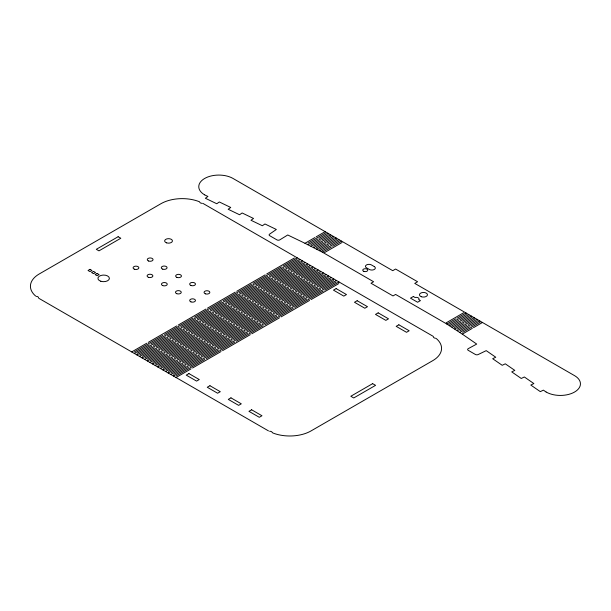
<?xml version="1.0" encoding="UTF-8"?>
<svg xmlns="http://www.w3.org/2000/svg" width="611" height="611" viewBox="0 0 611 611"><rect width="100%" height="100%" fill="white"/><g stroke="black" fill="none" stroke-linecap="round" stroke-linejoin="round"><path stroke-width="0.92" d="M204.746 194.924L207.931 196.467L205.357 198.247L216.76 203.746L219.334 201.966L230.737 207.473L228.163 209.252L239.565 214.751L242.139 212.972L253.542 218.471L250.968 220.25L262.371 225.749L264.945 223.97L276.348 229.476L269.581 234.15A2.009 1.161 0 0 0 269.703 235.709L276.92 239.879A2.009 1.161 0 0 0 279.762 239.879L287.75 234.975L304.973 243.285L314.948 237.519M316.154 236.831L325.136 231.645M308.066 243.079L325.564 232.982M307.975 244.713L317.697 239.107M318.896 238.412L327.878 233.226M310.816 244.667L328.306 234.563M310.946 246.172L320.439 240.688M321.638 240.001L330.627 234.807M313.558 246.248L331.047 236.151M131.701 351.921L146.693 343.26M148.198 342.397L176.694 325.946M178.198 325.075L205.945 309.051M207.45 308.188L235.197 292.165M236.694 291.302L265.197 274.851M266.694 273.98L294.449 257.964M313.878 247.646L323.181 242.277M324.388 241.582L333.369 236.396M134.504 351.806L163 335.355M164.504 334.492L193 318.033M194.504 317.17L221.503 301.582M223 300.719L251.503 284.26M253 283.397L281.503 266.938M283 266.075L297.252 257.85M316.299 247.837L333.797 237.732M134.305 353.425L149.305 344.772M150.802 343.901L179.306 327.45M180.803 326.58L208.557 310.564M210.054 309.693L237.809 293.677M239.306 292.806L267.809 276.355M269.306 275.485L297.053 259.469M316.773 249.151L325.93 243.858M327.129 243.17L336.111 237.977M137.108 353.318L165.612 336.86M167.109 335.997L195.612 319.545M197.109 318.675L224.107 303.087M225.612 302.224L254.107 285.765M255.612 284.902L284.107 268.45M285.612 267.58L299.856 259.354M319.049 249.418L336.539 239.321M136.917 354.938L151.918 346.277M153.414 345.406L181.918 328.955M183.415 328.092L211.162 312.068M212.666 311.205L240.413 295.182M241.918 294.311L270.413 277.86M271.918 276.997L299.665 260.973M319.622 250.67L328.672 245.446M329.871 244.751L338.861 239.565M139.72 354.823L168.216 338.372M169.721 337.501L198.216 321.05M199.721 320.179L226.719 304.591M228.216 303.728L256.719 287.277M258.216 286.406L286.719 269.955M288.216 269.084L302.468 260.859M321.791 251.006L339.281 240.902M139.522 356.442L154.522 347.781M156.026 346.918L184.522 330.459M186.027 329.596L213.774 313.573M215.271 312.71L243.025 296.686M244.522 295.823L273.025 279.364M274.522 278.501L302.269 262.478M322.432 252.213L331.414 247.027M332.621 246.332L341.602 241.146M142.332 356.328L170.828 339.876M172.325 339.006L200.828 322.555M202.325 321.692L229.331 306.103M230.828 305.233L259.331 288.782M260.828 287.911L289.331 271.46M290.828 270.597L305.08 262.363M142.134 357.947L157.134 349.286M158.631 348.423L187.134 331.964M188.631 331.101L216.386 315.077M217.883 314.214L245.63 298.191M247.134 297.328L275.63 280.877M277.134 280.006L304.881 263.983M324.533 252.587L342.03 242.491M144.937 357.832L173.44 341.381M174.937 340.518L203.44 324.059M204.937 323.196L231.936 307.608M233.44 306.737L261.936 290.286M263.44 289.423L291.936 272.964M293.44 272.101L307.684 263.876M144.746 359.451L159.746 350.79M161.243 349.927L189.738 333.476M191.243 332.605L218.99 316.59M220.495 315.719L248.242 299.703M249.739 298.832L278.242 282.381M279.739 281.511L307.493 265.495M147.549 359.344L176.044 342.886M177.549 342.023L206.044 325.564M207.549 324.701L234.548 309.113M236.045 308.25L264.548 291.791M266.045 290.928L294.548 274.469M296.045 273.606L310.296 265.38M147.35 360.964L162.35 352.303M163.855 351.432L192.35 334.981M193.847 334.118L221.602 318.094M223.099 317.224L250.854 301.208M252.351 300.337L280.854 283.886M282.351 283.023L310.098 266.999M150.153 360.849L178.656 344.39M180.153 343.527L208.656 327.076M210.153 326.205L237.152 310.617M238.657 309.754L267.152 293.295M268.657 292.432L297.152 275.981M298.657 275.11L312.908 266.885M149.962 362.468L164.962 353.807M166.459 352.944L194.962 336.485M196.459 335.622L224.206 319.599M225.711 318.736L253.458 302.712M254.963 301.849L283.458 285.39M284.963 284.527L312.71 268.504M152.765 362.354L181.268 345.902M182.765 345.032L211.261 328.581M212.765 327.71L239.764 312.122M241.261 311.259L269.764 294.808M271.261 293.937L299.764 277.486M301.261 276.623L315.513 268.389M152.567 363.973L167.567 355.312M169.071 354.449L197.567 337.99M199.071 337.127L226.818 321.103M228.315 320.24L256.07 304.217M257.567 303.354L286.07 286.895M287.567 286.032L315.322 270.009M155.377 363.858L183.873 347.407M185.377 346.544L213.873 330.085M215.37 329.222L242.376 313.634M243.873 312.763L272.376 296.312M273.873 295.449L302.376 278.99M303.873 278.127L318.125 269.902M155.179 365.477L170.179 356.816M171.676 355.953L200.179 339.502M201.676 338.631L229.43 322.616M230.927 321.745L258.674 305.721M260.179 304.858L288.675 288.407M290.179 287.537L317.926 271.521M157.982 365.37L186.485 348.912M187.982 348.049L216.485 331.59M217.982 330.727L244.98 315.139M246.485 314.275L274.981 297.817M276.485 296.954L304.981 280.495M306.485 279.632L320.729 271.406M157.791 366.99L172.791 358.329M174.288 357.458L202.791 341.007M204.288 340.136L232.035 324.12M233.539 323.25L261.287 307.234M262.783 306.363L291.287 289.912M292.784 289.041L320.538 273.025M160.594 366.875L189.089 350.416M190.594 349.553L219.089 333.102M220.594 332.231L247.592 316.643M249.089 315.78L277.593 299.321M279.09 298.458L307.593 282.007M309.09 281.136L323.341 272.911M160.395 368.494L175.395 359.833M176.9 358.963L205.395 342.511M206.9 341.648L234.647 325.625M236.144 324.762L263.899 308.738M265.395 307.875L293.899 291.416M295.396 290.553L323.143 274.53M163.198 368.38L191.701 351.928M193.198 351.058L221.701 334.607M223.198 333.736L250.197 318.148M251.701 317.285L280.197 300.833M281.702 299.963L310.197 283.512M311.702 282.641L325.953 274.415M163.007 369.999L178.007 361.338M179.504 360.475L208.007 344.016M209.504 343.153L237.259 327.129M238.756 326.266L266.503 310.243M268.008 309.38L296.503 292.921M298.008 292.058L325.755 276.035M165.81 369.884L194.313 353.433M195.81 352.562L224.313 336.111M225.81 335.248L252.809 319.66M254.306 318.789L282.809 302.338M284.306 301.467L312.809 285.016M314.306 284.153L328.558 275.92M165.612 371.503L180.612 362.842M182.116 361.979L210.612 345.528M212.116 344.657L239.863 328.634M241.368 327.771L269.115 311.747M270.612 310.884L299.115 294.433M300.612 293.563L328.367 277.539M168.422 371.389L196.918 354.938M198.422 354.075L226.918 337.616M228.422 336.753L255.421 321.165M256.918 320.294L285.421 303.843M286.918 302.98L315.421 286.521M316.918 285.658L331.17 277.432M168.224 373.008L183.224 364.355M184.721 363.484L213.224 347.033M214.721 346.162L242.475 330.146M243.972 329.276L271.719 313.26M273.224 312.389L301.719 295.938M303.224 295.067L330.971 279.051M171.027 372.901L199.53 356.442M201.027 355.579L229.53 339.12M231.027 338.257L258.025 322.669M259.53 321.806L288.025 305.347M289.53 304.484L318.026 288.033M319.53 287.162L333.774 278.937M170.836 374.52L185.836 365.859M187.333 364.988L215.836 348.537M217.333 347.674L245.08 331.651M246.584 330.78L274.331 314.764M275.828 313.894L304.331 297.442M305.828 296.579L333.583 280.556M173.639 374.406L202.134 357.947M203.639 357.084L232.134 340.632M233.639 339.762L260.637 324.174M262.134 323.311L290.637 306.859M292.134 305.989L320.638 289.538M322.134 288.667L336.386 280.441M173.44 376.025L188.44 367.364M189.945 366.501L218.44 350.042M219.945 349.179L247.692 333.155M249.189 332.292L276.943 316.269M278.44 315.406L306.943 298.947M308.44 298.084L336.187 282.061M176.243 375.91L204.746 359.459M206.243 358.588L234.746 342.137M236.243 341.274L263.249 325.686M264.746 324.815L293.242 308.364M294.746 307.493L323.242 291.042M324.747 290.179L338.998 281.946M176.052 377.529L191.052 368.868M192.549 368.005L221.052 351.546M222.549 350.683L250.304 334.66M251.801 333.797L279.548 317.773M281.052 316.91L309.548 300.452M311.052 299.589L338.8 283.565M446.198 322.829L463.688 312.725M446.84 324.044L455.821 318.85M457.02 318.163L466.01 312.969M448.94 324.41L466.43 314.314M449.513 325.663L458.563 320.439M459.77 319.744L468.752 314.558M451.682 325.999L469.179 315.895M452.155 327.313L461.313 322.02M462.512 321.333L471.493 316.139M454.431 327.58L471.921 317.483M454.752 328.978L464.055 323.609M465.254 322.913L474.243 317.728M457.173 329.169L474.671 319.064M457.311 330.673L466.796 325.189M468.003 324.494L476.985 319.309M459.915 330.75L477.412 320.653M459.831 332.384L469.546 326.778M470.745 326.083L479.727 320.897M462.664 332.338L480.154 322.234M304.973 243.285L322.692 252.358L373.604 281.74L371.007 283.237L393.01 295.938L395.607 294.441L446.588 323.891L462.306 334.125L472.288 328.359M473.487 327.664L482.476 322.478M202.272 203.318L202.233 203.318A2.543 1.466 0 0 1 199.682 202.073M269.596 431.267L269.726 431.259A2.543 1.466 0 0 1 272.239 432.519M203.066 203.471L433.084 336.279M268.496 430.9L38.875 298.328M462.306 334.125L476.702 344.069L468.209 348.675A2.009 1.161 0 0 0 468.209 350.317L475.427 354.487A2.009 1.161 0 0 0 478.13 354.556L486.226 350.645L495.758 357.229L492.672 358.718L502.204 365.302L505.282 363.812L514.813 370.396L511.735 371.885L521.259 378.469L524.345 376.979L533.869 383.563L530.791 385.052L540.315 391.636L543.4 390.146L546.066 391.987M546.173 392.041A20.079 11.594 0 0 0 574.393 392.14A20.079 11.594 0 0 0 574.92 375.857L414.754 283.382L417.596 281.747L395.592 269.039L392.751 270.681L232.692 178.267A20.079 11.594 0 0 0 204.471 178.572A20.079 11.594 0 0 0 204.647 194.863M435.544 338.234A2.543 1.466 0 0 1 433.367 336.783M436.223 338.486A30.115 17.383 0 0 1 432.741 360.666L311.083 430.9A30.115 17.383 0 0 1 272.666 432.909M36.4 296.35A2.543 1.466 0 0 1 38.546 297.794M35.728 296.106A30.115 17.383 0 0 1 39.249 273.965L160.914 203.723A30.115 17.383 0 0 1 199.262 201.683M118.137 236.717L96.301 249.319L98.967 250.861L120.802 238.252L118.137 236.717M90 269.352L88.037 270.482L90 271.612L91.956 270.482L90 269.352M93.544 271.399L91.589 272.529L93.544 273.659L95.507 272.529L93.544 271.399M97.096 273.445L95.14 274.583L97.096 275.714L99.058 274.583L97.096 273.445M188.929 373.588L186.263 375.131L196.597 381.096L199.262 379.553L188.929 373.588M336.142 288.598L333.476 290.141L343.81 296.106L346.483 294.563L336.142 288.598M209.94 385.724L207.274 387.259L217.608 393.232L220.281 391.689L209.94 385.724M357.16 300.727L354.487 302.269L364.82 308.234L367.494 306.699L357.16 300.727M230.958 397.853L228.285 399.395L238.626 405.36L241.292 403.825L230.958 397.853M378.171 312.863L375.498 314.405L385.839 320.37L388.504 318.827L378.171 312.863M413.342 296.511L410.5 298.153L417.603 302.246L420.437 300.612L418.726 299.619A2.757 1.596 0 0 0 418.168 297.824A2.757 1.596 0 0 0 415.06 297.504L413.342 296.511M251.633 409.79L248.96 411.333L259.301 417.298L261.966 415.755L251.633 409.79M398.846 324.8L396.172 326.335L406.514 332.308L409.179 330.765L398.846 324.8M372.634 383.647L350.806 396.256L353.738 397.952L375.574 385.342L372.634 383.647M374.299 266.579L371.457 264.945A3.513 2.032 0 0 0 366.493 264.945A3.513 2.032 0 0 0 366.493 267.809L369.327 269.451A3.513 2.032 0 0 0 374.299 269.451A3.513 2.032 0 0 0 374.299 266.579M421.285 296.717A4.017 2.322 0 0 0 427.463 294.884A4.017 2.322 0 0 0 421.621 292.707A4.017 2.322 0 0 0 421.285 296.717M363.782 271.345A2.513 1.451 0 0 0 367.746 270.322A2.513 1.451 0 0 0 364.232 268.848A2.513 1.451 0 0 0 363.782 271.345M100.792 281.243A5.743 3.315 0 0 0 109.4 278.372A5.743 3.315 0 0 0 100.792 275.5A5.743 3.315 0 0 0 100.792 281.243M134.344 269.191A2.895 1.673 0 0 0 138.85 267.931A2.895 1.673 0 0 0 134.703 266.312A2.895 1.673 0 0 0 134.344 269.191M148.542 260.996A2.895 1.673 0 0 0 153.048 259.736A2.895 1.673 0 0 0 148.901 258.117A2.895 1.673 0 0 0 148.542 260.996M162.732 269.153A2.895 1.673 0 0 0 167.07 267.71A2.895 1.673 0 0 0 162.732 266.259A2.895 1.673 0 0 0 162.732 269.153M148.534 277.348A2.895 1.673 0 0 0 152.872 275.905A2.895 1.673 0 0 0 148.534 274.461A2.895 1.673 0 0 0 148.534 277.348M162.74 285.589A2.895 1.673 0 0 0 167.238 284.321A2.895 1.673 0 0 0 163.091 282.702A2.895 1.673 0 0 0 162.74 285.589M176.93 277.394A2.895 1.673 0 0 0 181.436 276.126A2.895 1.673 0 0 0 177.289 274.507A2.895 1.673 0 0 0 176.93 277.394M176.755 293.677A2.895 1.673 0 0 0 181.253 292.417A2.895 1.673 0 0 0 177.106 290.798A2.895 1.673 0 0 0 176.755 293.677M205.502 293.845A2.895 1.673 0 0 0 209.84 292.402A2.895 1.673 0 0 0 205.502 290.958A2.895 1.673 0 0 0 205.502 293.845M190.945 301.872A2.895 1.673 0 0 0 195.451 300.612A2.895 1.673 0 0 0 191.304 298.993A2.895 1.673 0 0 0 190.945 301.872M166.604 242.857A3.895 2.245 0 0 0 172.439 240.91A3.895 2.245 0 0 0 166.604 238.962A3.895 2.245 0 0 0 166.604 242.857M190.945 285.482A2.895 1.673 0 0 0 195.451 284.222A2.895 1.673 0 0 0 191.304 282.595A2.895 1.673 0 0 0 190.945 285.482"/></g></svg>
